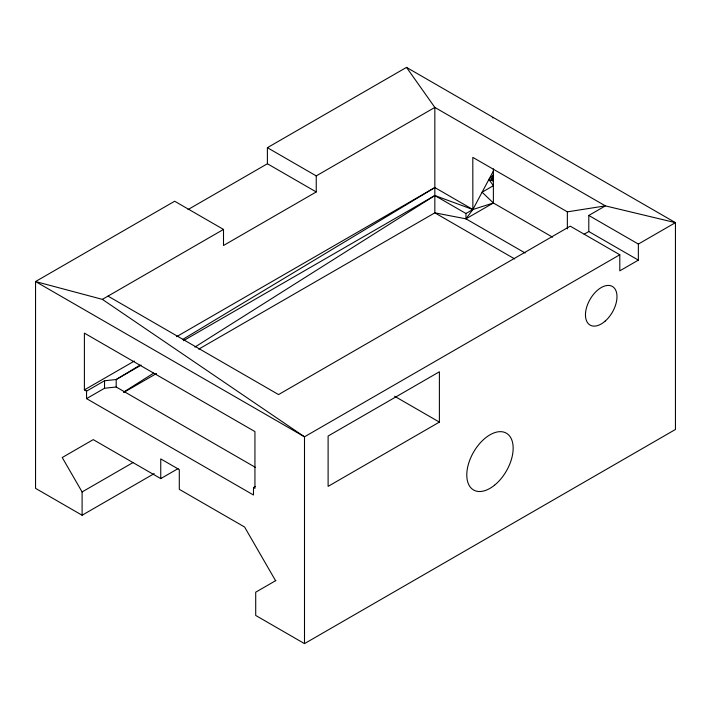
<?xml version="1.0" encoding="UTF-8"?>
<svg xmlns="http://www.w3.org/2000/svg" width="711" height="711" viewBox="0 0 711 711"><rect width="100%" height="100%" fill="white"/><g stroke="black" fill="none" stroke-linecap="round" stroke-linejoin="round"><path stroke-width="1.07" d="M275.895 580.532L255.711 592.183L255.711 615.459L304.495 643.624L675.45 429.462L675.45 222.65L605.381 205.879L434.839 107.423L316.244 175.893L316.244 191.952L223.503 245.491L223.503 229.431L174.657 201.231L35.55 281.547L35.55 488.35L82.103 515.235L82.103 491.95L62.23 457.529L93.239 439.629L160.748 478.61L178.034 468.629M86.555 391.139L84.396 389.886L84.396 333.13L254.938 431.595L254.938 488.35L253.489 487.515L253.489 495.007L86.555 398.631L86.555 391.139L104.535 380.758L116.195 379.514L141.151 365.107M86.555 398.631L104.526 388.25L104.535 380.758M255.605 467.491L116.195 387.006L116.195 379.514L139.978 365.187M160.748 478.61L160.748 458.906L179.296 469.615L179.296 489.319L244.584 527.011L275.584 580.709M188.042 209.567L267.398 163.752L267.398 147.684L406.505 67.376L675.45 222.65L638.354 244.06L588.797 215.451L588.797 231.519L638.354 260.128L638.354 244.06M304.495 643.624L304.495 436.812L102.366 299.367L35.55 281.547L304.495 436.812L619.805 254.769L619.805 270.838L638.354 260.128M567.351 228.933L567.36 211.851L472.806 157.38L472.859 209.514L465.954 218.828L434.839 212.838L198.733 349.145M493.372 168.845L493.381 202.991L552.554 237.154M492.581 179.51L493.363 178.026L492.243 178.825L493.363 181.127L488.892 179.474L493.372 174.888L491.123 180.301L493.363 177.35M183.385 340.72L434.839 195.543L465.954 213.504L472.859 209.514L493.372 171.067M123.696 392.063L153.683 373.124M194.921 347.075L434.839 195.543L472.859 209.514L493.381 202.991L482.094 192.219L493.372 185.695L488.892 179.474M182.78 339.405L434.839 187.562L472.859 209.514M102.366 299.367L223.503 229.431M84.396 389.886L134.326 361.064M176.568 336.676L434.839 187.562M123.874 392.365L156.509 373.524M465.954 213.504L465.954 218.828L493.381 202.991M82.103 491.95L133.037 462.55M588.797 215.451L605.381 205.879L567.36 211.851M82.103 515.235L154.18 473.624M584.166 234.195L588.797 231.519M253.489 487.515L255.382 486.422M439.389 422.112L328.109 486.368L328.109 436.039L439.389 371.782L439.389 422.112L394.605 396.258M492.714 117.919L493.301 117.599M104.526 388.25L116.195 387.006M619.805 254.769L570.249 226.16L278.552 394.578L108.01 296.114M465.954 218.828L525.127 252.992M514.64 258.911L434.839 212.838L434.839 107.423L406.505 67.376M267.398 147.684L316.244 175.893M267.398 163.752L316.244 191.952M494.554 485.186A32.786 18.93 -60 0 0 507.361 433.843A32.786 18.93 -60 0 0 467.998 465.732A32.786 18.93 -60 0 0 494.554 485.186M605.221 321.07A22.299 12.869 -60 0 0 612.447 286.497A22.299 12.869 -60 0 0 586.024 309.729A22.299 12.869 -60 0 0 605.221 321.07"/></g></svg>
